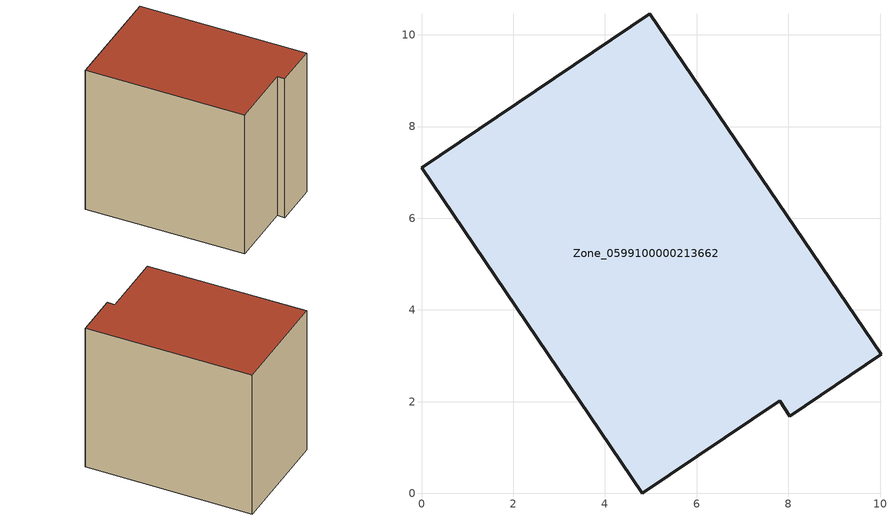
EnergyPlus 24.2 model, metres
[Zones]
Zone_0599100000213662
 floor ground (C_G): 0,7.1 4.98,10.46 10.02,3.03 8.03,1.68 7.81,2.02 4.82,0 z0
 wall outside (C_F): 4.98,10.46 0,7.1 4.82,0 7.81,2.02 8.03,1.68 10.02,3.03 4.98,10.46 z0:8.21
 roof outside (C_R): 10.02,3.03 4.98,10.46 0,7.1 4.82,0 7.81,2.02 8.03,1.68 z8.21
[BUILDING]
Pand.0599100000213662: North Axis=0; Terrain=City; Loads Convergence Tolerance Value=0.04; Temperature Convergence Tolerance Value=0.4; Solar Distribution=FullExterior; Maximum Number of Warmup Days=25; Minimum Number of Warmup Days=1
[Site:Location]
Rotterdam.The.Hague.AP_ZH_NLD Design_Conditions: Latitude=51.96; Longitude=4.45; Time Zone=1; Elevation=-4.5
[SITE:GROUNDTEMPERATURE:BUILDINGSURFACE]
18, 18, 18, 18, 18, 18, 18, 18, 18, 18, 18, 18
[MATERIAL] Thermal Absorptance=0.9; Solar Absorptance=0.7; Visible Absorptance=0.7
Name | Roughness | Thickness | Conductivity | Density | Specific Heat
G.TI.1965-1974 | MediumSmooth | 0.15 | 0.882353 | 540 | 1210
F.TI.1965-1974 | Rough | 0.3 | 0.697674 | 1920 | 840
R.TI.1965-1974 | MediumRough | 0.2 | 0.232558 | 1500 | 1000
[CONSTRUCTION]
C_G: G.TI.1965-1974
C_F: F.TI.1965-1974
C_R: R.TI.1965-1974
[ZONE]
Zone_0599100000213662: Type=1; Multiplier=1; Ceiling Height=Autocalculate; Volume=Autocalculate; Floor Area=autocalculate; Part of Total Floor Area=Yes
[ZONEINFILTRATION:DESIGNFLOWRATE]
Infil_Zone_0599100000213662: Zone or ZoneList or Space or SpaceList=Zone_0599100000213662; Schedule=AlwaysOn; Design Flow Rate Calculation Method=Flow/Area; Flow Rate per Floor Area=0.003; Constant Term Coefficient=1; Temperature Term Coefficient=0; Velocity Term Coefficient=0; Velocity Squared Term Coefficient=0
[HVACTEMPLATE:ZONE:IDEALLOADSAIRSYSTEM]
Zone_0599100000213662: Maximum Heating Supply Air Temperature=50; Minimum Cooling Supply Air Temperature=13; Maximum Heating Supply Air Humidity Ratio=0.0156; Minimum Cooling Supply Air Humidity Ratio=0.0077; Heating Limit=NoLimit; Cooling Limit=NoLimit; Dehumidification Control Type=ConstantSensibleHeatRatio; Cooling Sensible Heat Ratio=0.7; Dehumidification Setpoint=60; Humidification Control Type=None; Humidification Setpoint=30; Outdoor Air Method=None; Outdoor Air Flow Rate per Person=0.00944; Outdoor Air Flow Rate per Zone Floor Area=0; Outdoor Air Flow Rate per Zone=0; Demand Controlled Ventilation Type=None; Outdoor Air Economizer Type=NoEconomizer; Heat Recovery Type=None; Sensible Heat Recovery Effectiveness=0.7; Latent Heat Recovery Effectiveness=0.65
[ZONECONTROL:THERMOSTAT]
ThermostatControl_Zone_0599100000213662: Zone or ZoneList=Zone_0599100000213662; Control Type Schedule=DualSetpointControlType; Control 1=Thermostat_Zone_0599100000213662; Temperature Difference Between Cutout And Setpoint=0
[THERMOSTATSETPOINT:DUALSETPOINT]
Thermostat_Zone_0599100000213662: Heating Setpoint Temperature Schedule=HeatingSetpoint_Zone_0599100000213662; Cooling Setpoint Temperature Schedule=CoolingSetpoint_Zone_0599100000213662
[SCHEDULE:COMPACT]
HeatingSetpoint_Zone_0599100000213662: Through: 12/31, For: AllDays, Until: 24:00, 21
CoolingSetpoint_Zone_0599100000213662: Through: 12/31, For: AllDays, Until: 24:00, 24
DualSetpointControlType: Through: 12/31, For: AllDays, Until: 24:00, 4
AlwaysOn: Through: 12/31, For: AllDays, Until: 24:00, 1
